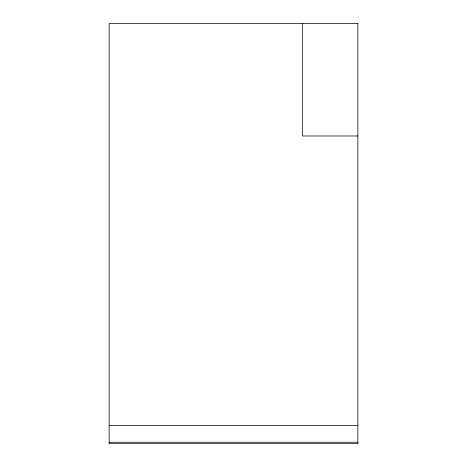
<?xml version="1.0" encoding="UTF-8"?>
<svg xmlns="http://www.w3.org/2000/svg" width="467" height="467" viewBox="0 0 467 467"><rect width="100%" height="100%" fill="white"/><g stroke="black" fill="none" stroke-linecap="round" stroke-linejoin="round"><path stroke-width="0.7" d="M357.85 23.543L109.15 23.543L109.15 443.65L357.85 443.65L357.85 23.35M357.85 135.985L302.581 135.985L302.581 23.543M109.15 425.402L357.85 425.402M109.15 442.249L357.85 442.249"/></g></svg>
